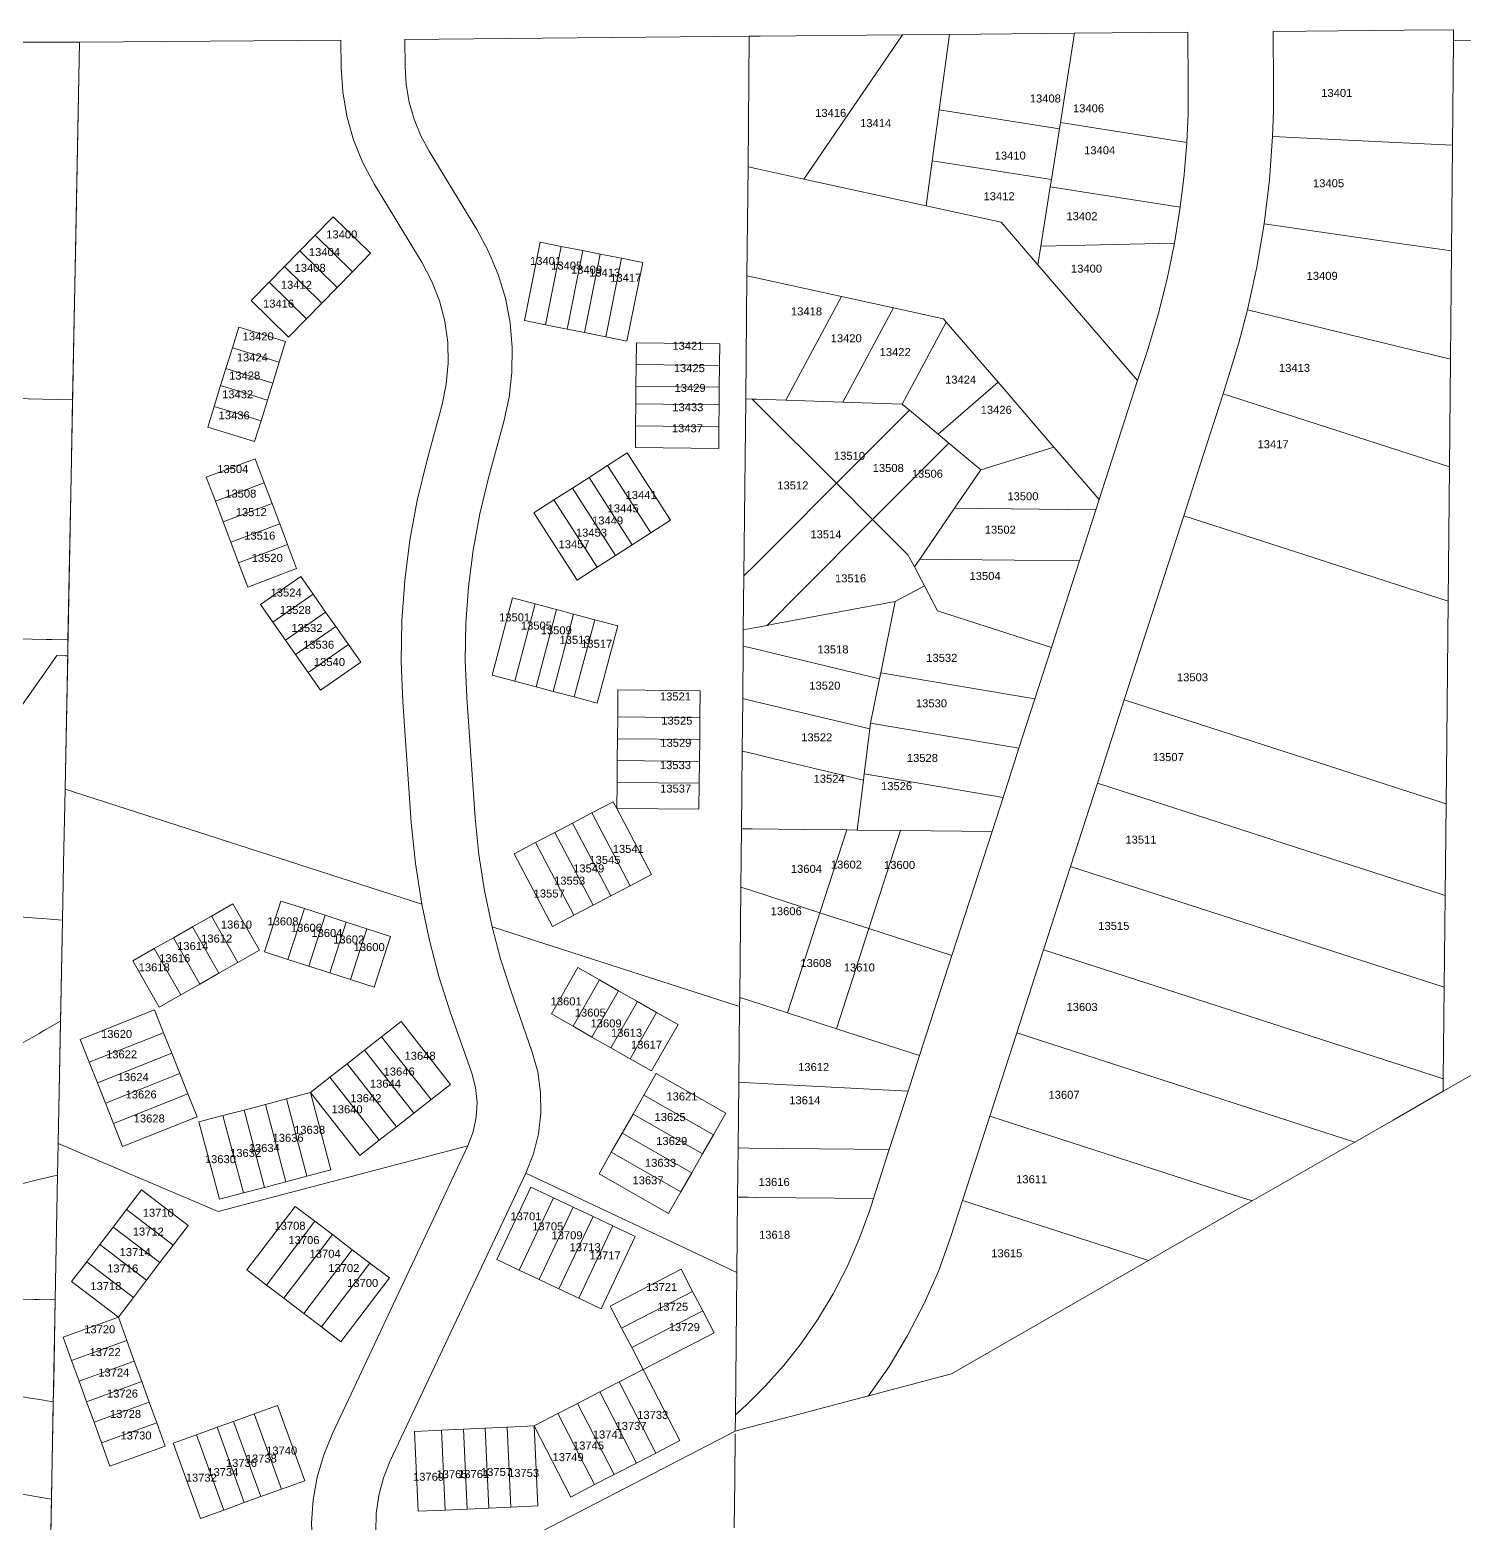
# Model space of a CAD drawing. Header units: feet. Extents: x 865220 to 2822444, y -2240498 to 975731.
# Drawn here: x 2817364 to 2818708, y 969365 to 970764 of the extents above; entities that cross this region are included whole.
import ezdxf
from ezdxf.enums import TextEntityAlignment as Align

# ---------------------------------------------------------------- set-up
doc = ezdxf.new("R2010")
doc.units = ezdxf.units.FT
doc.header["$LTSCALE"] = 0.015
doc.header["$MEASUREMENT"] = 0
doc.layers.add('Dakota County Addresses', color=7, linetype='Continuous')
doc.layers.add('Dakota County Parcels', color=7, linetype='Continuous')
doc.styles.add('Dimensions 100', font='arial.ttf')

# ---------------------------------------------------------------- blocks, each defined once
blk = doc.blocks.new('ACMAP_ANN_TEMPLATE_Dakota County Addresses')
at = {"layer": 'Dakota County Addresses', "style": 'Dimensions 100'}
blk.add_attdef('DakotaCountyAddress', text='', height=50, dxfattribs=at).set_placement((0, 0), align=Align.CENTER)

msp = doc.modelspace()

# ---------------------------------------------------------------- linework, layer by layer
at = {"layer": 'Dakota County Parcels', "lineweight": 5}
for p, q in [((2818342.6, 970761.2), (2818449, 970762.2)), ((2818449.3, 970712.2), (2818449, 970762.2)), ((2818529.3, 970712.8), (2818528.9, 970762.8)), ((2818698, 970764.4), (2818697.9, 970754.4)), ((2817410.3, 970752.8), (2816408.1, 970756.2)), ((2817406.8, 970570.1), (2817410.3, 970752.8)), ((2817410.3, 970752.8), (2817655.4, 970754.8)), ((2817655.6, 970729.3), (2817655.4, 970754.8)), ((2817715.3, 970755.3), (2818038, 970758.4)), ((2817715.6, 970729.8), (2817715.3, 970755.3)), ((2818036.8, 970636), (2818038, 970758.4)), ((2818089, 970624.6), (2818181.7, 970759.7)), ((2818181.7, 970759.7), (2818225.7, 970760.1)), ((2818216, 970689.4), (2818225.7, 970760.1)), ((2818225.7, 970760.1), (2818342.6, 970761.2)), ((2818329.5, 970677.6), (2818342.6, 970761.2)), ((2818697.9, 970754.4), (2818697.9, 970754.4)), ((2818209.5, 970641.8), (2818216, 970689.4)), ((2818216, 970689.4), (2818328.6, 970671.7)), ((2818328.6, 970671.7), (2818329.5, 970677.6)), ((2818329.5, 970677.6), (2818447.9, 970659)), ((2818321.1, 970624.3), (2818328.6, 970671.7)), ((2817738.1, 970650.7), (2817782.6, 970577.3)), ((2818696, 970557.4), (2818697, 970656.4)), ((2818035.8, 970533.9), (2818036.8, 970636)), ((2818203.7, 970599.6), (2818209.5, 970641.8)), ((2818209.5, 970641.8), (2818321.1, 970624.3)), ((2818089, 970624.6), (2818203.7, 970599.6)), ((2818320, 970617.4), (2818321.1, 970624.3)), ((2817686.8, 970619.5), (2817731.4, 970546.1)), ((2818311.3, 970561.9), (2818320, 970617.4)), ((2818320, 970617.4), (2818441.9, 970598.2)), ((2818203.7, 970599.6), (2818274, 970584.2)), ((2818436.5, 970564.7), (2818441.9, 970598.2)), ((2817631.2, 970572.1), (2817648.1, 970589.4)), ((2817648.1, 970589.4), (2817683.1, 970555.1)), ((2818274, 970584.2), (2818308.5, 970544.2)), ((2817403.9, 970417.9), (2817406.8, 970570.1)), ((2817616.8, 970557.4), (2817631.2, 970572.1)), ((2817631.2, 970572.1), (2817666.1, 970537.8)), ((2817827.4, 970492), (2817842, 970565.6)), ((2817842, 970565.6), (2817861.8, 970561.6)), ((2817602.4, 970542.8), (2817616.8, 970557.4)), ((2817616.8, 970557.4), (2817651.8, 970523.1)), ((2817683.1, 970555.1), (2817666.1, 970537.8)), ((2817847.1, 970488.1), (2817861.8, 970561.6)), ((2817861.8, 970561.6), (2817882, 970557.6)), ((2817867.3, 970484.1), (2817882, 970557.6)), ((2817882, 970557.6), (2817898.2, 970554.4)), ((2817883.5, 970480.8), (2817898.2, 970554.4)), ((2817898.2, 970554.4), (2817918.3, 970550.4)), ((2818308.5, 970544.2), (2818311.3, 970561.9)), ((2818311.3, 970561.9), (2818436.5, 970564.7)), ((2818695, 970455.8), (2818696, 970557.4)), ((2817588, 970528.1), (2817602.4, 970542.8)), ((2817602.4, 970542.8), (2817637.4, 970508.5)), ((2817666.1, 970537.8), (2817651.8, 970523.1)), ((2817903.6, 970476.8), (2817918.3, 970550.4)), ((2817918.3, 970550.4), (2817938.1, 970546.4)), ((2817923.4, 970472.9), (2817938.1, 970546.4)), ((2818308.5, 970544.2), (2818401.9, 970435.8)), ((2817571.1, 970510.9), (2817588, 970528.1)), ((2817588, 970528.1), (2817623, 970493.8)), ((2818034.6, 970418.6), (2818035.8, 970533.9)), ((2817606.1, 970476.5), (2817571.1, 970510.9)), ((2817651.8, 970523.1), (2817637.4, 970508.5)), ((2818072.2, 970417.4), (2818124.5, 970514.6)), ((2818124.5, 970514.6), (2818173.2, 970503.9)), ((2817637.4, 970508.5), (2817623, 970493.8)), ((2818125.8, 970415.6), (2818173.2, 970503.9)), ((2818173.2, 970503.9), (2818220.1, 970493.7)), ((2817553.6, 970466.6), (2817559.6, 970485.9)), ((2817559.6, 970485.9), (2817603.5, 970472.3)), ((2817623, 970493.8), (2817606.1, 970476.5)), ((2817827.4, 970492), (2817847.1, 970488.1)), ((2817847.1, 970488.1), (2817867.3, 970484.1)), ((2817867.3, 970484.1), (2817883.5, 970480.8)), ((2818181.3, 970413.8), (2818222.6, 970490.7)), ((2818220.1, 970493.7), (2818222.6, 970490.7)), ((2818222.6, 970490.7), (2818271.3, 970434.2)), ((2817597.6, 970453), (2817603.5, 970472.3)), ((2817883.5, 970480.8), (2817903.6, 970476.8)), ((2817903.6, 970476.8), (2817923.4, 970472.9)), ((2817932.1, 970450.9), (2817932.3, 970471.1)), ((2817932.3, 970471.1), (2818010.3, 970470.3)), ((2818010, 970450.1), (2818010.3, 970470.3)), ((2817547.5, 970447), (2817553.6, 970466.6)), ((2817553.6, 970466.6), (2817597.6, 970453)), ((2818401.9, 970435.8), (2818411.3, 970465.1)), ((2818694, 970355.1), (2818695, 970455.8)), ((2817542.6, 970431.2), (2817547.5, 970447)), ((2817547.5, 970447), (2817591.5, 970433.4)), ((2817591.5, 970433.4), (2817597.6, 970453)), ((2817931.8, 970430.4), (2817932.1, 970450.9)), ((2817932.1, 970450.9), (2818010, 970450.1)), ((2818009.8, 970429.6), (2818010, 970450.1)), ((2818482.1, 970423.5), (2818487.5, 970440.5)), ((2817536.6, 970411.6), (2817542.6, 970431.2)), ((2817542.6, 970431.2), (2817586.6, 970417.6)), ((2817586.6, 970417.6), (2817591.5, 970433.4)), ((2817931.7, 970413.9), (2817931.8, 970430.4)), ((2817931.8, 970430.4), (2818009.8, 970429.6)), ((2818009.7, 970413.1), (2818009.8, 970429.6)), ((2818214.9, 970385.6), (2818271.3, 970434.2)), ((2818271.3, 970434.2), (2818323.5, 970373.6)), ((2818365.9, 970324.4), (2818401.9, 970435.8)), ((2817203.9, 970421.7), (2817403.9, 970417.9)), ((2817402.5, 970346.1), (2817403.9, 970417.9)), ((2817580.5, 970398), (2817586.6, 970417.6)), ((2817735.7, 970360.3), (2817750.1, 970413.3)), ((2817931.5, 970393.3), (2817931.7, 970413.9)), ((2817931.7, 970413.9), (2818009.7, 970413.1)), ((2818009.5, 970392.5), (2818009.7, 970413.1)), ((2818032.9, 970252.8), (2818034.6, 970418.6)), ((2818034.6, 970418.6), (2818040.8, 970418.4)), ((2818072.2, 970417.4), (2818125.8, 970415.6)), ((2818125.8, 970415.6), (2818181.3, 970413.8)), ((2818181.3, 970413.8), (2818188.1, 970408)), ((2817530.6, 970392.3), (2817536.6, 970411.6)), ((2817536.6, 970411.6), (2817580.5, 970398)), ((2817574.5, 970378.7), (2817580.5, 970398)), ((2818119.7, 970339.6), (2818188.1, 970408)), ((2818188.1, 970408), (2818214.9, 970385.6)), ((2817530.6, 970392.3), (2817574.5, 970378.7)), ((2817793.6, 970344.6), (2817808, 970397.6)), ((2817931.3, 970373.1), (2817931.5, 970393.3)), ((2817931.5, 970393.3), (2818009.5, 970392.5)), ((2818009.3, 970372.3), (2818009.5, 970392.5)), ((2818214.9, 970385.6), (2818225.1, 970377.1)), ((2817931.3, 970373.1), (2818009.3, 970372.3)), ((2818153.6, 970305.6), (2818225.1, 970377.1)), ((2818225.1, 970377.1), (2818255.1, 970352.1)), ((2818255.1, 970352.1), (2818323.5, 970373.6)), ((2818323.5, 970373.6), (2818365.9, 970324.4)), ((2817529.1, 970345.3), (2817575, 970362.6)), ((2817583.5, 970340), (2817575, 970362.6)), ((2817887.8, 970345.1), (2817905, 970356.2)), ((2817905, 970356.2), (2817923.7, 970368.2)), ((2817905, 970356.2), (2817945.6, 970293.2)), ((2817923.7, 970368.2), (2817964.3, 970305.2)), ((2817399.5, 970192.9), (2817402.5, 970346.1)), ((2817529.1, 970345.3), (2817537.7, 970322.7)), ((2817872.2, 970335.1), (2817887.8, 970345.1)), ((2817887.8, 970345.1), (2817928.3, 970282)), ((2818230.4, 970316.2), (2818255.1, 970352.1)), ((2818692.8, 970229.1), (2818694, 970355.1)), ((2817537.7, 970322.7), (2817583.5, 970340)), ((2817590.8, 970320.8), (2817583.5, 970340)), ((2817854.9, 970324), (2817872.2, 970335.1)), ((2817872.2, 970335.1), (2817912.7, 970272)), ((2818119.7, 970339.6), (2818153.6, 970305.6)), ((2817537.7, 970322.7), (2817544.9, 970303.5)), ((2817544.9, 970303.5), (2817590.8, 970320.8)), ((2817598, 970301.6), (2817590.8, 970320.8)), ((2817836.2, 970312), (2817854.9, 970324)), ((2817854.9, 970324), (2817895.5, 970260.9)), ((2818197.7, 970268.6), (2818230.4, 970316.2)), ((2818230.4, 970316.2), (2818362.8, 970314.7)), ((2818347.3, 970266.9), (2818362.8, 970314.7)), ((2818362.8, 970314.7), (2818365.9, 970324.4)), ((2817544.9, 970303.5), (2817552.2, 970284.3)), ((2817552.2, 970284.3), (2817598, 970301.6)), ((2817605.3, 970282.4), (2817598, 970301.6)), ((2817836.2, 970312), (2817876.8, 970248.9)), ((2817945.6, 970293.2), (2817964.3, 970305.2)), ((2818153.6, 970305.6), (2818186.7, 970272.6)), ((2817928.3, 970282), (2817945.6, 970293.2)), ((2817552.2, 970284.3), (2817559.4, 970265.1)), ((2817559.4, 970265.1), (2817605.3, 970282.4)), ((2817613.8, 970259.7), (2817605.3, 970282.4)), ((2817895.5, 970260.9), (2817912.7, 970272)), ((2817912.7, 970272), (2817928.3, 970282)), ((2818186.7, 970272.6), (2818192.7, 970261.3)), ((2817559.4, 970265.1), (2817568, 970242.4)), ((2817568, 970242.4), (2817613.8, 970259.7)), ((2817876.8, 970248.9), (2817895.5, 970260.9)), ((2818192.7, 970261.3), (2818197.7, 970268.6)), ((2818192.7, 970261.3), (2818202.1, 970243.4)), ((2818321.1, 970185.6), (2818347.3, 970266.9)), ((2817617.7, 970252.4), (2817580, 970226)), ((2817629.3, 970235.8), (2817617.7, 970252.4)), ((2818032.4, 970202.4), (2818032.9, 970252.8)), ((2817591.6, 970209.5), (2817629.3, 970235.8)), ((2817641, 970219), (2817629.3, 970235.8)), ((2817796.9, 970159.8), (2817816.1, 970232.3)), ((2817816.1, 970232.3), (2817837.5, 970226.6)), ((2818174.8, 970228.9), (2818202.1, 970243.4)), ((2818202.1, 970243.4), (2818214.5, 970220)), ((2817580, 970226), (2817591.6, 970209.5)), ((2817603.4, 970192.6), (2817641, 970219)), ((2817650.5, 970205.4), (2817641, 970219)), ((2817818.3, 970154.1), (2817837.5, 970226.6)), ((2817837.5, 970226.6), (2817857.4, 970221.3)), ((2817838.2, 970148.9), (2817857.4, 970221.3)), ((2817854.1, 970144.6), (2817873.4, 970217.1)), ((2817857.4, 970221.3), (2817873.4, 970217.1)), ((2817873.4, 970217.1), (2817893.2, 970211.8)), ((2818161.1, 970162.1), (2818174.8, 970228.9)), ((2817591.6, 970209.5), (2817603.4, 970192.6)), ((2817612.8, 970179.1), (2817650.5, 970205.4)), ((2817662.3, 970188.6), (2817650.5, 970205.4)), ((2817874, 970139.4), (2817893.2, 970211.8)), ((2817893.2, 970211.8), (2817914.7, 970206.1)), ((2817895.4, 970133.7), (2817914.7, 970206.1)), ((2818032.3, 970187.1), (2818032.4, 970202.4)), ((2817399.4, 970183.7), (2817399.5, 970192.9)), ((2817603.4, 970192.6), (2817612.8, 970179.1)), ((2817624.6, 970162.3), (2817662.3, 970188.6)), ((2817673.9, 970172.1), (2817662.3, 970188.6)), ((2817389.1, 970178.1), (2817397.1, 970178)), ((2817396.9, 970053), (2817399.3, 970177.9)), ((2817397.1, 970178), (2817399.3, 970177.9)), ((2817399.3, 970177.9), (2817397.1, 970178)), ((2817399.3, 970177.9), (2817399.4, 970183.7)), ((2817612.8, 970179.1), (2817624.6, 970162.3)), ((2818031.8, 970137.9), (2818032.3, 970187.1)), ((2818305.6, 970137.7), (2818321.1, 970185.6)), ((2817624.6, 970162.3), (2817636.2, 970145.7)), ((2817636.2, 970145.7), (2817673.9, 970172.1)), ((2817796.9, 970159.8), (2817818.3, 970154.1)), ((2818160, 970156.5), (2818161.1, 970162.1)), ((2818161.1, 970162.1), (2818305.6, 970137.7)), ((2817818.3, 970154.1), (2817838.2, 970148.9)), ((2817838.2, 970148.9), (2817854.1, 970144.6)), ((2817914.7, 970120.8), (2817914.9, 970146)), ((2817914.9, 970146), (2817991.9, 970145.2)), ((2818151.5, 970115), (2818160, 970156.5)), ((2817713.5, 970134.8), (2817721.3, 970021.8)), ((2817773.3, 970139), (2817781.2, 970026)), ((2817854.1, 970144.6), (2817874, 970139.4)), ((2817874, 970139.4), (2817895.4, 970133.7)), ((2817991.9, 970145.2), (2817991.7, 970120)), ((2818031.3, 970088.7), (2818031.8, 970137.9)), ((2818290.7, 970091.5), (2818305.6, 970137.7)), ((2818364.2, 970058.7), (2818389.4, 970136.7)), ((2817914.5, 970100.3), (2817914.7, 970120.8)), ((2817914.7, 970120.8), (2817991.7, 970120)), ((2817991.7, 970120), (2817991.5, 970099.5)), ((2818145.6, 970067.4), (2818150.8, 970109.4)), ((2818150.8, 970109.4), (2818151.5, 970115)), ((2818151.5, 970115), (2818290.7, 970091.5)), ((2817914.3, 970079.8), (2817914.5, 970100.3)), ((2817914.5, 970100.3), (2817991.5, 970099.5)), ((2817991.5, 970099.5), (2817991.2, 970079)), ((2818275.8, 970045.3), (2818290.7, 970091.5)), ((2817914.1, 970059.2), (2817914.3, 970079.8)), ((2817914.3, 970079.8), (2817991.2, 970079)), ((2817991.2, 970079), (2817991, 970058.5)), ((2818030.6, 970015.8), (2818031.3, 970088.7)), ((2818144.9, 970061.4), (2818145.6, 970067.4)), ((2818145.6, 970067.4), (2818275.8, 970045.3)), ((2817395.5, 969982.9), (2817396.9, 970053)), ((2817396.9, 970053), (2817731, 969945.3)), ((2817913.8, 970035), (2817914.1, 970059.2)), ((2817914.1, 970059.2), (2817991, 970058.5)), ((2817991, 970058.5), (2817990.8, 970034.3)), ((2818139.1, 970014.7), (2818144.9, 970061.4)), ((2818339, 969980.6), (2818364.2, 970058.7)), ((2817890.5, 970030.7), (2817910.5, 970041.2)), ((2817910.5, 970041.2), (2817913.8, 970035)), ((2817913.8, 970035), (2817946.4, 969973.1)), ((2817913.8, 970035), (2817990.8, 970034.3)), ((2818265.5, 970013.4), (2818275.8, 970045.3)), ((2818690, 969953.4), (2818690.9, 970039.3)), ((2817855.9, 970012.5), (2817872.3, 970021.1)), ((2817872.3, 970021.1), (2817890.5, 970030.7)), ((2817872.3, 970021.1), (2817908.2, 969953)), ((2817890.5, 970030.7), (2817926.3, 969962.5)), ((2817837.7, 970002.9), (2817855.9, 970012.5)), ((2817855.9, 970012.5), (2817891.8, 969944.3)), ((2818030, 969961.2), (2818030.6, 970015.8)), ((2818104.2, 969937.2), (2818129.3, 970014.8)), ((2818129.3, 970014.8), (2818139.1, 970014.7)), ((2818139.1, 970014.7), (2818179.6, 970014.3)), ((2818149.9, 969922.5), (2818179.6, 970014.3)), ((2818179.6, 970014.3), (2818265.5, 970013.4)), ((2818227.9, 969897.3), (2818265.5, 970013.4)), ((2817817.6, 969992.3), (2817837.7, 970002.9)), ((2817817.6, 969992.3), (2817853.5, 969924.2)), ((2817837.7, 970002.9), (2817873.6, 969934.8)), ((2817394.5, 969930.4), (2817395.5, 969982.9)), ((2818313.8, 969902.6), (2818339, 969980.6)), ((2817926.3, 969962.5), (2817946.4, 969973.1)), ((2817891.8, 969944.3), (2817908.2, 969953)), ((2817908.2, 969953), (2817926.3, 969962.5)), ((2818029, 969857.9), (2818030, 969961.2)), ((2818689.1, 969867.5), (2818690, 969953.4)), ((2817534, 969934.1), (2817554.1, 969945.6)), ((2817554.1, 969945.6), (2817578.9, 969902.2)), ((2817583.6, 969900.7), (2817599, 969948.2)), ((2817599, 969948.2), (2817621.1, 969941.1)), ((2817605.7, 969893.5), (2817621.1, 969941.1)), ((2817621.1, 969941.1), (2817640.6, 969934.8)), ((2817873.6, 969934.8), (2817891.8, 969944.3)), ((2818073.9, 969843.4), (2818104.2, 969937.2)), ((2818104.2, 969937.2), (2818149.9, 969922.5)), ((2817392.7, 969835.6), (2817394.5, 969930.4)), ((2817498.3, 969913.8), (2817516.1, 969924)), ((2817516.1, 969924), (2817534, 969934.1)), ((2817516.1, 969924), (2817540.9, 969880.5)), ((2817534, 969934.1), (2817558.7, 969890.7)), ((2817625.3, 969887.2), (2817640.6, 969934.8)), ((2817640.6, 969934.8), (2817660.1, 969928.5)), ((2817644.8, 969880.9), (2817660.1, 969928.5)), ((2817660.1, 969928.5), (2817679.7, 969922.2)), ((2817664.3, 969874.6), (2817679.7, 969922.2)), ((2817679.7, 969922.2), (2817701.8, 969915.1)), ((2817796.9, 969924.1), (2818028.9, 969849.3)), ((2817853.5, 969924.2), (2817873.6, 969934.8)), ((2818119.6, 969828.6), (2818149.9, 969922.5)), ((2818149.9, 969922.5), (2818227.9, 969897.3)), ((2817480.4, 969903.7), (2817498.3, 969913.8)), ((2817498.3, 969913.8), (2817523, 969870.4)), ((2817686.4, 969867.5), (2817701.8, 969915.1)), ((2817460.3, 969892.2), (2817480.4, 969903.7)), ((2817480.4, 969903.7), (2817505.2, 969860.2)), ((2817558.7, 969890.7), (2817578.9, 969902.2)), ((2817583.6, 969900.7), (2817605.7, 969893.5)), ((2818197.6, 969803.4), (2818227.9, 969897.3)), ((2818288.6, 969824.6), (2818313.8, 969902.6)), ((2817460.3, 969892.2), (2817485, 969848.8)), ((2817523, 969870.4), (2817540.9, 969880.5)), ((2817540.9, 969880.5), (2817558.7, 969890.7)), ((2817605.7, 969893.5), (2817625.3, 969887.2)), ((2817625.3, 969887.2), (2817644.8, 969880.9)), ((2817644.8, 969880.9), (2817664.3, 969874.6)), ((2817852.6, 969842.5), (2817877.4, 969885.9)), ((2817877.4, 969885.9), (2817897.6, 969874.4)), ((2817505.2, 969860.2), (2817523, 969870.4)), ((2817664.3, 969874.6), (2817686.4, 969867.5)), ((2817872.8, 969831), (2817897.6, 969874.4)), ((2817897.6, 969874.4), (2817915.4, 969864.2)), ((2818688.3, 969781.6), (2818689.1, 969867.5)), ((2817485, 969848.8), (2817505.2, 969860.2)), ((2817814.4, 969864.3), (2817834.6, 969806.7)), ((2817890.6, 969820.8), (2817915.4, 969864.2)), ((2817908.4, 969810.6), (2817933.2, 969854)), ((2817915.4, 969864.2), (2817933.2, 969854)), ((2817933.2, 969854), (2817951.1, 969843.9)), ((2818028.9, 969849.3), (2818029, 969857.9)), ((2817411, 969818.6), (2817480.7, 969846.3)), ((2817480.7, 969846.3), (2817489.2, 969824.7)), ((2817757.8, 969844.5), (2817777.9, 969786.9)), ((2817852.6, 969842.5), (2817872.8, 969831)), ((2817926.3, 969800.5), (2817951.1, 969843.9)), ((2817951.1, 969843.9), (2817971.2, 969832.4)), ((2818028.2, 969778.4), (2818028.9, 969849.3)), ((2818073.9, 969843.4), (2818119.6, 969828.6)), ((2817390.5, 969721.1), (2817392.7, 969835.6)), ((2817419.5, 969797.1), (2817489.2, 969824.7)), ((2817489.2, 969824.7), (2817496.8, 969805.6)), ((2817693.5, 969821.1), (2817711.8, 969835.4)), ((2817711.8, 969835.4), (2817758, 969776.4)), ((2817872.8, 969831), (2817890.6, 969820.8)), ((2817946.4, 969789), (2817971.2, 969832.4)), ((2818119.6, 969828.6), (2818197.6, 969803.4)), ((2818263.4, 969746.6), (2818288.6, 969824.6)), ((2817411, 969818.6), (2817419.5, 969797.1)), ((2817677.3, 969808.4), (2817693.5, 969821.1)), ((2817693.5, 969821.1), (2817739.8, 969762.1)), ((2817890.6, 969820.8), (2817908.4, 969810.6)), ((2817908.4, 969810.6), (2817926.3, 969800.5)), ((2817419.5, 969797.1), (2817427.1, 969778)), ((2817427.1, 969778), (2817496.8, 969805.6)), ((2817496.8, 969805.6), (2817504.4, 969786.6)), ((2817661.2, 969795.8), (2817677.3, 969808.4)), ((2817677.3, 969808.4), (2817723.6, 969749.4)), ((2817926.3, 969800.5), (2817946.4, 969789)), ((2818186.8, 969769.9), (2818197.6, 969803.4)), ((2817434.7, 969758.9), (2817504.4, 969786.6)), ((2817504.4, 969786.6), (2817511.9, 969767.5)), ((2817626.8, 969768.8), (2817645, 969783.1)), ((2817645, 969783.1), (2817661.2, 969795.8)), ((2817645, 969783.1), (2817691.3, 969724.1)), ((2817661.2, 969795.8), (2817707.4, 969736.7)), ((2817939.3, 969766.3), (2817950.8, 969786.5)), ((2817950.8, 969786.5), (2818015.9, 969749.3)), ((2817427.1, 969778), (2817434.7, 969758.9)), ((2817604.3, 969762.9), (2817626.8, 969768.8)), ((2817626.8, 969768.8), (2817673, 969709.8)), ((2817645.9, 969696.3), (2817626.8, 969768.8)), ((2817758, 969776.4), (2817739.8, 969762.1)), ((2818027.5, 969716.9), (2818028.2, 969778.4)), ((2818169.2, 969715.5), (2818186.8, 969769.9)), ((2818688.2, 969770), (2818688.3, 969781.6)), ((2817434.7, 969758.9), (2817442.2, 969739.8)), ((2817442.2, 969739.8), (2817511.9, 969767.5)), ((2817511.9, 969767.5), (2817520.5, 969745.9)), ((2817564.6, 969752.4), (2817584.5, 969757.7)), ((2817584.5, 969757.7), (2817604.3, 969762.9)), ((2817584.5, 969757.7), (2817603.6, 969685.1)), ((2817604.3, 969762.9), (2817623.5, 969690.4)), ((2817739.8, 969762.1), (2817723.6, 969749.4)), ((2817929.1, 969748.5), (2817939.3, 969766.3)), ((2817939.3, 969766.3), (2818004.4, 969729.1)), ((2817450.8, 969718.3), (2817520.5, 969745.9)), ((2817522.3, 969741.3), (2817544.8, 969747.2)), ((2817541.5, 969668.8), (2817522.3, 969741.3)), ((2817544.8, 969747.2), (2817564.6, 969752.4)), ((2817544.8, 969747.2), (2817563.9, 969674.7)), ((2817564.6, 969752.4), (2817583.7, 969679.9)), ((2817723.6, 969749.4), (2817707.4, 969736.7)), ((2817918.9, 969730.7), (2817929.1, 969748.5)), ((2817929.1, 969748.5), (2817994.2, 969711.3)), ((2818004.4, 969729.1), (2818015.9, 969749.3)), ((2818237.9, 969667.7), (2818263.4, 969746.6)), ((2817442.2, 969739.8), (2817450.8, 969718.3)), ((2817707.4, 969736.7), (2817691.3, 969724.1)), ((2817908.7, 969712.8), (2817918.9, 969730.7)), ((2817918.9, 969730.7), (2817984, 969693.5)), ((2817994.2, 969711.3), (2818004.4, 969729.1)), ((2817389.9, 969691.5), (2817390.5, 969721.1)), ((2817390.5, 969721.1), (2817540.3, 969657.2)), ((2817540.3, 969657.2), (2817774.4, 969718.9)), ((2817647.4, 969449.3), (2817774.4, 969718.9)), ((2817691.3, 969724.1), (2817673, 969709.8)), ((2817897.2, 969692.7), (2817908.7, 969712.8)), ((2817908.7, 969712.8), (2817973.9, 969675.7)), ((2818027.1, 969670.7), (2818027.5, 969716.9)), ((2818154.4, 969669.4), (2818169.2, 969715.5)), ((2818509.2, 969667.2), (2818605.3, 969722.3)), ((2817984, 969693.5), (2817994.2, 969711.3)), ((2817387.7, 969574.5), (2817389.9, 969691.5)), ((2817583.7, 969679.9), (2817603.6, 969685.1)), ((2817603.6, 969685.1), (2817623.5, 969690.4)), ((2817623.5, 969690.4), (2817645.9, 969696.3)), ((2817701.6, 969423.7), (2817828.7, 969693.3)), ((2817828.7, 969693.3), (2818026.3, 969600.2)), ((2817897.2, 969692.7), (2817962.4, 969655.5)), ((2817973.9, 969675.7), (2817984, 969693.5)), ((2817454.4, 969659.1), (2817468.4, 969677.5)), ((2817512.2, 969644.2), (2817468.4, 969677.5)), ((2817541.5, 969668.8), (2817563.9, 969674.7)), ((2817563.9, 969674.7), (2817583.7, 969679.9)), ((2817801.5, 969612.2), (2817833.4, 969680)), ((2817822.5, 969602.3), (2817854.4, 969670.1)), ((2817833.4, 969680), (2817854.4, 969670.1)), ((2817854.4, 969670.1), (2817873, 969661.4)), ((2817962.4, 969655.5), (2817973.9, 969675.7)), ((2818026.3, 969600.2), (2818027.1, 969670.7)), ((2817441.9, 969642.7), (2817454.4, 969659.1)), ((2817454.4, 969659.1), (2817498.1, 969625.8)), ((2817567.1, 969602.5), (2817612.5, 969662.1)), ((2817612.5, 969662.1), (2817631, 969648.1)), ((2817841, 969593.5), (2817873, 969661.4)), ((2817873, 969661.4), (2817891.6, 969652.6)), ((2818150.8, 969658.5), (2818154.4, 969669.4)), ((2818226.9, 969633.9), (2818237.9, 969667.7)), ((2818412.1, 969611.4), (2818509.2, 969667.2)), ((2817429.5, 969626.4), (2817441.9, 969642.7)), ((2817441.9, 969642.7), (2817485.7, 969609.4)), ((2817498.1, 969625.8), (2817512.2, 969644.2)), ((2817585.6, 969588.4), (2817631, 969648.1)), ((2817631, 969648.1), (2817647.3, 969635.7)), ((2817859.6, 969584.8), (2817891.6, 969652.6)), ((2817878.2, 969576), (2817910.1, 969643.9)), ((2817891.6, 969652.6), (2817910.1, 969643.9)), ((2817910.1, 969643.9), (2817931.1, 969634)), ((2817601.9, 969576), (2817647.3, 969635.7)), ((2817647.3, 969635.7), (2817666, 969621.4)), ((2817899.2, 969566.1), (2817931.1, 969634)), ((2817417.1, 969610), (2817429.5, 969626.4)), ((2817429.5, 969626.4), (2817473.3, 969593.1)), ((2817485.7, 969609.4), (2817498.1, 969625.8)), ((2817620.6, 969561.7), (2817666, 969621.4)), ((2817666, 969621.4), (2817682.4, 969609)), ((2817403, 969591.6), (2817417.1, 969610)), ((2817417.1, 969610), (2817460.9, 969576.7)), ((2817473.3, 969593.1), (2817485.7, 969609.4)), ((2817567.1, 969602.5), (2817585.6, 969588.4)), ((2817637, 969549.3), (2817682.4, 969609)), ((2817682.4, 969609), (2817700.8, 969595)), ((2817801.5, 969612.2), (2817822.5, 969602.3)), ((2817822.5, 969602.3), (2817841, 969593.5)), ((2817907.7, 969568.7), (2817974.3, 969603.2)), ((2817974.3, 969603.2), (2817984.9, 969582.5)), ((2818025, 969466.7), (2818026.3, 969600.2)), ((2818227.4, 969505.3), (2818412.1, 969611.4)), ((2817403, 969591.6), (2817446.8, 969558.3)), ((2817460.9, 969576.7), (2817473.3, 969593.1)), ((2817585.6, 969588.4), (2817601.9, 969576)), ((2817655.4, 969535.3), (2817700.8, 969595)), ((2817841, 969593.5), (2817859.6, 969584.8)), ((2817386.2, 969497.4), (2817387.7, 969574.5)), ((2817446.8, 969558.3), (2817460.9, 969576.7)), ((2817601.9, 969576), (2817620.6, 969561.7)), ((2817859.6, 969584.8), (2817878.2, 969576)), ((2817878.2, 969576), (2817899.2, 969566.1)), ((2817918.3, 969548.1), (2817984.9, 969582.5)), ((2817984.9, 969582.5), (2817994.4, 969564.3)), ((2817395.1, 969539.5), (2817446.8, 969558.3)), ((2817454.7, 969536.5), (2817446.8, 969558.3)), ((2817620.6, 969561.7), (2817637, 969549.3)), ((2817918.3, 969548.1), (2817907.7, 969568.7)), ((2817927.8, 969529.9), (2817994.4, 969564.3)), ((2817994.4, 969564.3), (2818005, 969543.7)), ((2817637, 969549.3), (2817655.4, 969535.3)), ((2817927.8, 969529.9), (2817918.3, 969548.1)), ((2817395.1, 969539.5), (2817403, 969517.7)), ((2817403, 969517.7), (2817454.7, 969536.5)), ((2817461.7, 969517.2), (2817454.7, 969536.5)), ((2818005, 969543.7), (2817938.4, 969509.2)), ((2817403, 969517.7), (2817410, 969498.4)), ((2817410, 969498.4), (2817461.7, 969517.2)), ((2817468.7, 969497.9), (2817461.7, 969517.2)), ((2817938.4, 969509.2), (2817927.8, 969529.9)), ((2817916, 969497.7), (2817938.4, 969509.2)), ((2817938.4, 969509.2), (2817972.9, 969442.6)), ((2818149.6, 969484.5), (2818227.4, 969505.3)), ((2817385.8, 969478.9), (2817386.2, 969497.4)), ((2817410, 969498.4), (2817417, 969479.1)), ((2817417, 969479.1), (2817468.7, 969497.9)), ((2817475.7, 969478.6), (2817468.7, 969497.9)), ((2817876.9, 969477.4), (2817897.8, 969488.2)), ((2817897.8, 969488.2), (2817916, 969497.7)), ((2817897.8, 969488.2), (2817932.2, 969421.6)), ((2817916, 969497.7), (2817950.5, 969431)), ((2817384.1, 969387.9), (2817385.8, 969478.9)), ((2817417, 969479.1), (2817424, 969459.8)), ((2817424, 969459.8), (2817475.7, 969478.6)), ((2817482.7, 969459.3), (2817475.7, 969478.6)), ((2817574.1, 969467.7), (2817595.9, 969475.6)), ((2817595.9, 969475.6), (2817621.5, 969405.1)), ((2817858.7, 969468), (2817876.9, 969477.4)), ((2817876.9, 969477.4), (2817911.3, 969410.8)), ((2817539.3, 969455.1), (2817554.8, 969460.7)), ((2817554.8, 969460.7), (2817574.1, 969467.7)), ((2817554.8, 969460.7), (2817580.4, 969390.2)), ((2817574.1, 969467.7), (2817599.7, 969397.2)), ((2817836.3, 969456.4), (2817858.7, 969468)), ((2817858.7, 969468), (2817893.1, 969401.4)), ((2818024.8, 969451.5), (2818025, 969466.7)), ((2817424, 969459.8), (2817431, 969440.5)), ((2817431, 969440.5), (2817482.7, 969459.3)), ((2817490.6, 969437.4), (2817482.7, 969459.3)), ((2817498.1, 969440.2), (2817520, 969448.1)), ((2817520, 969448.1), (2817539.3, 969455.1)), ((2817520, 969448.1), (2817545.5, 969377.6)), ((2817539.3, 969455.1), (2817564.8, 969384.6)), ((2817708.6, 969288), (2818024.8, 969451.5)), ((2817724.4, 969451.3), (2817749.6, 969452.5)), ((2817727.8, 969376.4), (2817724.4, 969451.3)), ((2817749.6, 969452.5), (2817770.1, 969453.4)), ((2817753, 969377.5), (2817749.6, 969452.5)), ((2817770.1, 969453.4), (2817790.6, 969454.3)), ((2817773.5, 969378.5), (2817770.1, 969453.4)), ((2817790.6, 969454.3), (2817811.1, 969455.3)), ((2817794, 969379.4), (2817790.6, 969454.3)), ((2817811.1, 969455.3), (2817836.3, 969456.4)), ((2817814.5, 969380.4), (2817811.1, 969455.3)), ((2817839.7, 969381.5), (2817836.3, 969456.4)), ((2817836.3, 969456.4), (2817870.7, 969389.8)), ((2817431, 969440.5), (2817438.9, 969418.7)), ((2817438.9, 969418.7), (2817490.6, 969437.4)), ((2817498.1, 969440.2), (2817523.7, 969369.7)), ((2817950.5, 969431), (2817972.9, 969442.6)), ((2817911.3, 969410.8), (2817932.2, 969421.6)), ((2817932.2, 969421.6), (2817950.5, 969431)), ((2817599.7, 969397.2), (2817621.5, 969405.1)), ((2817893.1, 969401.4), (2817911.3, 969410.8)), ((2817580.4, 969390.2), (2817599.7, 969397.2)), ((2817870.7, 969389.8), (2817893.1, 969401.4)), ((2817382.8, 969320.5), (2817384.1, 969387.9)), ((2817523.7, 969369.7), (2817545.5, 969377.6)), ((2817545.5, 969377.6), (2817564.8, 969384.6)), ((2817564.8, 969384.6), (2817580.4, 969390.2)), ((2817727.8, 969376.4), (2817753, 969377.5)), ((2817753, 969377.5), (2817773.5, 969378.5)), ((2817773.5, 969378.5), (2817794, 969379.4)), ((2817794, 969379.4), (2817814.5, 969380.4)), ((2817814.5, 969380.4), (2817839.7, 969381.5))]:
    msp.add_line(p, q, dxfattribs=at)
for points in [[(2818528.9, 970762.8), (2818651.6, 970764), (2818698, 970764.4)], [(2817396.9, 970053), (2817410.3, 970752.8), (2817410.3, 970752.8)], [(2818038, 970758.4), (2818048.2, 970758.5), (2818181.7, 970759.7)], [(2818697, 970656.4), (2818697.9, 970754.4), (2818697.9, 970754.4)], [(2818728, 970754.7), (2818728, 970754.7), (2818697.9, 970754.4)], [(2817655.6, 970729.3), (2817657, 970706.3), (2817660.9, 970683.5), (2817667.2, 970661.3), (2817675.9, 970639.9), (2817686.8, 970619.5)], [(2817715.6, 970729.8), (2817716.6, 970713.2), (2817719.4, 970696.8), (2817724, 970680.8), (2817730.2, 970665.3), (2817738.1, 970650.7)], [(2818447.9, 970659), (2818449.1, 970685.6), (2818449.3, 970712.2)], [(2818528.4, 970664.6), (2818529.2, 970688.7), (2818529.3, 970712.8)], [(2818520.5, 970582.7), (2818525.4, 970623.6), (2818528.4, 970664.6)], [(2818528.4, 970664.6), (2818650.5, 970658.7), (2818697, 970656.4)], [(2818441.9, 970598.2), (2818445.5, 970628.6), (2818447.9, 970659)], [(2818036.8, 970636), (2818046.9, 970633.8), (2818089, 970624.6)], [(2818504.9, 970502), (2818513.6, 970542.2), (2818520.5, 970582.7)], [(2818520.5, 970582.7), (2818649.6, 970564.1), (2818696, 970557.4)], [(2817808, 970397.6), (2817812.9, 970420.3), (2817815.6, 970443.5), (2817815.9, 970466.8), (2817813.8, 970490), (2817809.4, 970512.9), (2817802.6, 970535.2), (2817793.7, 970556.8), (2817782.6, 970577.3)], [(2818411.3, 970465.1), (2818421.2, 970497.9), (2818429.5, 970531.1), (2818436.5, 970564.7)], [(2817750.1, 970413.3), (2817754.1, 970432.6), (2817755.9, 970452.2), (2817755.5, 970471.9), (2817752.7, 970491.4), (2817747.7, 970510.4), (2817740.6, 970528.7), (2817731.4, 970546.1)], [(2818035.8, 970533.9), (2818045.9, 970531.7), (2818124.5, 970514.6)], [(2818487.5, 970440.5), (2818496.8, 970471.1), (2818504.9, 970502)], [(2818504.9, 970502), (2818648.6, 970467), (2818695, 970455.8)], [(2818040.8, 970418.4), (2818044.7, 970418.3), (2818072.2, 970417.4)], [(2818040.8, 970418.4), (2818044.7, 970414.5), (2818119.7, 970339.6)], [(2818445.1, 970309.1), (2818463.1, 970364.8), (2818482.1, 970423.5)], [(2818482.1, 970423.5), (2818647.7, 970370), (2818694, 970355.1)], [(2817735.7, 970360.3), (2817726.8, 970323.5), (2817719.9, 970286.2), (2817715.1, 970248.5), (2817712.5, 970210.7), (2817711.9, 970172.8), (2817713.5, 970134.8)], [(2817793.6, 970344.6), (2817785.4, 970311), (2817779.2, 970277), (2817774.9, 970242.7), (2817772.4, 970208.1), (2817771.9, 970173.6), (2817773.3, 970139)], [(2818032.9, 970252.8), (2818043.1, 970263), (2818065.1, 970284.9), (2818119.7, 970339.6)], [(2818054.6, 970206.5), (2818085.7, 970237.6), (2818153.6, 970305.6)], [(2818389.4, 970136.7), (2818427.1, 970253.3), (2818445.1, 970309.1)], [(2818445.1, 970309.1), (2818536.4, 970279.6), (2818646.4, 970244.1), (2818692.8, 970229.1)], [(2818197.7, 970268.6), (2818225.7, 970268.2), (2818347.3, 970266.9)], [(2818054.6, 970206.5), (2818060.5, 970207.6), (2818115.7, 970217.9), (2818174.8, 970228.9)], [(2818214.5, 970220), (2818279.2, 970199.1), (2818321.1, 970185.6)], [(2818690.9, 970039.3), (2818691.5, 970099.6), (2818692.8, 970229.1)], [(2818032.4, 970202.4), (2818042.5, 970204.3), (2818054.6, 970206.5)], [(2817339.6, 970194.1), (2817379.5, 970193.3), (2817384.5, 970193.2), (2817399.5, 970192.9)], [(2817254.1, 969986.8), (2817379, 970163.8), (2817384.1, 970171.1), (2817389.1, 970178.1)], [(2818032.3, 970187.1), (2818042.3, 970184.7), (2818060.2, 970180.4), (2818160, 970156.5)], [(2818031.8, 970137.9), (2818041.8, 970135.5), (2818150.8, 970109.4)], [(2818389.4, 970136.7), (2818580.8, 970074.9), (2818644.5, 970054.3), (2818690.9, 970039.3)], [(2818031.3, 970088.7), (2818041.3, 970086.3), (2818061.3, 970081.5), (2818144.9, 970061.4)], [(2817390.5, 969721.1), (2817394.5, 969930.4), (2817395.5, 969982.9), (2817396.9, 970053)], [(2818364.2, 970058.7), (2818643.6, 969968.4), (2818683.6, 969955.5), (2818690, 969953.4)], [(2817721.3, 970021.8), (2817725.1, 969983.4), (2817731, 969945.3)], [(2817781.2, 970026), (2817784.5, 969991.7), (2817789.8, 969957.7), (2817796.9, 969924.1)], [(2818030.6, 970015.8), (2818040.6, 970015.7), (2818089.2, 970015.2), (2818129.3, 970014.8)], [(2818339, 969980.6), (2818642.7, 969882.5), (2818689.1, 969867.5)], [(2818030, 969961.2), (2818040, 969958), (2818104.2, 969937.2)], [(2817271.7, 969939.7), (2817374.5, 969931.9), (2817379.5, 969931.5), (2817394.5, 969930.4)], [(2817731, 969945.3), (2817738.3, 969911.3), (2817747.2, 969877.6), (2817757.8, 969844.5)], [(2817796.9, 969924.1), (2817804.9, 969894), (2817814.4, 969864.3)], [(2818313.8, 969902.6), (2818641.9, 969796.6), (2818662.7, 969789.9), (2818688.3, 969781.6)], [(2818029, 969857.9), (2818039, 969854.7), (2818073.9, 969843.4)], [(2817322.5, 969796), (2817372.5, 969824.2), (2817377.5, 969827.1), (2817392.7, 969835.6)], [(2818288.6, 969824.6), (2818566.7, 969734.8), (2818605.3, 969722.3)], [(2818688.2, 969770), (2818718.4, 969787.1), (2818794.8, 969830.5)], [(2817828.7, 969693.3), (2817835.8, 969711.4), (2817840.5, 969730.2), (2817842.8, 969749.5), (2817842.5, 969768.9), (2817839.8, 969788.1), (2817834.6, 969806.7)], [(2817774.4, 969718.9), (2817779.3, 969731.9), (2817782.2, 969745.6), (2817782.9, 969759.6), (2817781.5, 969773.4), (2817777.9, 969786.9)], [(2818028.2, 969778.4), (2818038.2, 969777.9), (2818061.2, 969776.6), (2818186.8, 969769.9)], [(2818605.3, 969722.3), (2818641.4, 969743), (2818688.2, 969770)], [(2818263.4, 969746.6), (2818470.7, 969679.6), (2818509.2, 969667.2)], [(2817378.3, 969086.6), (2817379.5, 969150.6), (2817380.2, 969186.4), (2817380.3, 969189), (2817380.3, 969189.6), (2817387.7, 969574.5), (2817389.9, 969691.5), (2817390.5, 969721.1)], [(2818027.5, 969716.9), (2818037.5, 969716.8), (2818169.2, 969715.5)], [(2817245.8, 969656.2), (2817369.8, 969686.6), (2817374.8, 969687.8), (2817389.9, 969691.5)], [(2818027.1, 969670.7), (2818037.1, 969670.6), (2818045.2, 969670.5), (2818154.4, 969669.4)], [(2818025, 969466.7), (2818035.1, 969475.9), (2818053, 969493.8), (2818069.9, 969512.6), (2818085.6, 969532.4), (2818101.9, 969555.8), (2818116.6, 969580.2), (2818129.7, 969605.5), (2818141.1, 969631.7), (2818150.8, 969658.5)], [(2818237.9, 969667.7), (2818373.5, 969623.8), (2818412.1, 969611.4)], [(2818149.6, 969484.5), (2818169, 969512.2), (2818186.4, 969541.1), (2818202, 969571.1), (2818215.5, 969602.1), (2818226.9, 969633.9)], [(2817254.7, 969576.9), (2817367.7, 969574.9), (2817372.7, 969574.8), (2817387.7, 969574.5)], [(2817245.6, 969502.6), (2817365.9, 969482.2), (2817370.9, 969481.4), (2817385.8, 969478.9)], [(2818024.8, 969451.5), (2818034.9, 969454.2), (2818082.5, 969466.7), (2818149.6, 969484.5)], [(2817647.4, 969449.3), (2817639.2, 969429.2), (2817633.2, 969408.5), (2817629.4, 969387.2), (2817627.9, 969365.6), (2817628.8, 969344), (2817631.9, 969322.6), (2817637.2, 969301.6), (2817644.7, 969281.4), (2817654.4, 969262)], [(2818023.9, 969361), (2818024.4, 969406.2), (2818024.8, 969449)], [(2817701.6, 969423.7), (2817695.3, 969407.8), (2817690.8, 969391.2), (2817688.4, 969374.2), (2817688, 969357), (2817689.7, 969339.9), (2817693.4, 969323.2), (2817699, 969307), (2817706.6, 969291.6)], [(2817230.6, 969413.8), (2817364.1, 969391.3), (2817369.1, 969390.4), (2817384.1, 969387.9)]]:
    msp.add_lwpolyline(points, dxfattribs=at)

# ---------------------------------------------------------------- block references
at = {"layer": 'Dakota County Addresses', "lineweight": 5, "xscale": 0.15, "yscale": 0.15, "zscale": 0.15}
for p, values in [((2818588.5, 970701.6), {'DakotaCountyAddress': '13401'}), ((2818315.4, 970696.4), {'DakotaCountyAddress': '13408'}), ((2818355.9, 970687.2), {'DakotaCountyAddress': '13406'}), ((2818114.3, 970682.9), {'DakotaCountyAddress': '13416'}), ((2818156.4, 970673.3), {'DakotaCountyAddress': '13414'}), ((2818282.5, 970642.9), {'DakotaCountyAddress': '13410'}), ((2818366.3, 970647.9), {'DakotaCountyAddress': '13404'}), ((2818580.8, 970617), {'DakotaCountyAddress': '13405'}), ((2818272.1, 970604.8), {'DakotaCountyAddress': '13412'}), ((2818349.7, 970586.1), {'DakotaCountyAddress': '13402'}), ((2817656.1, 970569), {'DakotaCountyAddress': '13400'}), ((2817639.9, 970552.5), {'DakotaCountyAddress': '13404'}), ((2817847.1, 970544.2), {'DakotaCountyAddress': '13401'}), ((2817626.5, 970537.7), {'DakotaCountyAddress': '13408'}), ((2817866.9, 970539.8), {'DakotaCountyAddress': '13405'}), ((2817885.5, 970536), {'DakotaCountyAddress': '13409'}), ((2817902.5, 970533.3), {'DakotaCountyAddress': '13413'}), ((2818354, 970537), {'DakotaCountyAddress': '13400'}), ((2818574.8, 970530.2), {'DakotaCountyAddress': '13409'}), ((2817613.6, 970521.8), {'DakotaCountyAddress': '13412'}), ((2817922.2, 970528.4), {'DakotaCountyAddress': '13417'}), ((2817596.9, 970504.2), {'DakotaCountyAddress': '13416'}), ((2818091.6, 970496.9), {'DakotaCountyAddress': '13418'}), ((2817577.8, 970473.5), {'DakotaCountyAddress': '13420'}), ((2817980.5, 970464.7), {'DakotaCountyAddress': '13421'}), ((2818128.8, 970471.7), {'DakotaCountyAddress': '13420'}), ((2817572.3, 970453.8), {'DakotaCountyAddress': '13424'}), ((2818174.7, 970458.8), {'DakotaCountyAddress': '13422'}), ((2817565.1, 970436.8), {'DakotaCountyAddress': '13428'}), ((2817981.8, 970443.8), {'DakotaCountyAddress': '13425'}), ((2818236, 970433), {'DakotaCountyAddress': '13424'}), ((2818548.9, 970444), {'DakotaCountyAddress': '13413'}), ((2817558.5, 970419.2), {'DakotaCountyAddress': '13432'}), ((2817982.5, 970425.2), {'DakotaCountyAddress': '13429'}), ((2817980.4, 970407.1), {'DakotaCountyAddress': '13433'}), ((2818269.4, 970404.7), {'DakotaCountyAddress': '13426'}), ((2817555.3, 970399.5), {'DakotaCountyAddress': '13436'}), ((2817980, 970387.4), {'DakotaCountyAddress': '13437'}), ((2818528.8, 970372.5), {'DakotaCountyAddress': '13417'}), ((2817554, 970349.2), {'DakotaCountyAddress': '13504'}), ((2818131.9, 970361.6), {'DakotaCountyAddress': '13510'}), ((2818168.2, 970350.2), {'DakotaCountyAddress': '13508'}), ((2818204.9, 970344.8), {'DakotaCountyAddress': '13506'}), ((2817561.5, 970326.2), {'DakotaCountyAddress': '13508'}), ((2817936.6, 970324.9), {'DakotaCountyAddress': '13441'}), ((2818078.8, 970333.9), {'DakotaCountyAddress': '13512'}), ((2818294.4, 970323.7), {'DakotaCountyAddress': '13500'}), ((2817571.3, 970308.8), {'DakotaCountyAddress': '13512'}), ((2817919.8, 970312.4), {'DakotaCountyAddress': '13445'}), ((2817905.2, 970301), {'DakotaCountyAddress': '13449'}), ((2818273.2, 970292.4), {'DakotaCountyAddress': '13502'}), ((2817579.3, 970286.8), {'DakotaCountyAddress': '13516'}), ((2817873.8, 970278.7), {'DakotaCountyAddress': '13457'}), ((2817890.1, 970289.6), {'DakotaCountyAddress': '13453'}), ((2818109.8, 970288), {'DakotaCountyAddress': '13514'}), ((2817586.3, 970266), {'DakotaCountyAddress': '13520'}), ((2818132.9, 970246.8), {'DakotaCountyAddress': '13516'}), ((2818258.9, 970249), {'DakotaCountyAddress': '13504'}), ((2817604, 970233.5), {'DakotaCountyAddress': '13524'}), ((2817612.6, 970217.2), {'DakotaCountyAddress': '13528'}), ((2817818.1, 970210.2), {'DakotaCountyAddress': '13501'}), ((2817623.5, 970200.3), {'DakotaCountyAddress': '13532'}), ((2817838.5, 970202.5), {'DakotaCountyAddress': '13505'}), ((2817857.1, 970198.1), {'DakotaCountyAddress': '13509'}), ((2817634.4, 970184.6), {'DakotaCountyAddress': '13536'}), ((2817874.7, 970189.2), {'DakotaCountyAddress': '13513'}), ((2817895, 970185.5), {'DakotaCountyAddress': '13517'}), ((2818116.4, 970180.2), {'DakotaCountyAddress': '13518'}), ((2817644.6, 970168.4), {'DakotaCountyAddress': '13540'}), ((2818218.4, 970172.3), {'DakotaCountyAddress': '13532'}), ((2818453.3, 970154.1), {'DakotaCountyAddress': '13503'}), ((2818108.8, 970146.3), {'DakotaCountyAddress': '13520'}), ((2817968.8, 970136.1), {'DakotaCountyAddress': '13521'}), ((2818208.7, 970129.7), {'DakotaCountyAddress': '13530'}), ((2817970.1, 970113.5), {'DakotaCountyAddress': '13525'}), ((2818101.2, 970097.8), {'DakotaCountyAddress': '13522'}), ((2817969.2, 970092.7), {'DakotaCountyAddress': '13529'}), ((2817968.8, 970071.8), {'DakotaCountyAddress': '13533'}), ((2818200.2, 970078.5), {'DakotaCountyAddress': '13528'}), ((2818430.6, 970079.3), {'DakotaCountyAddress': '13507'}), ((2818112.8, 970059), {'DakotaCountyAddress': '13524'}), ((2817969, 970049.8), {'DakotaCountyAddress': '13537'}), ((2818176, 970052.1), {'DakotaCountyAddress': '13526'}), ((2818405, 970002), {'DakotaCountyAddress': '13511'}), ((2817924.6, 969993.3), {'DakotaCountyAddress': '13541'}), ((2817887.5, 969975), {'DakotaCountyAddress': '13549'}), ((2817902.7, 969983), {'DakotaCountyAddress': '13545'}), ((2818091.5, 969974.6), {'DakotaCountyAddress': '13604'}), ((2818129, 969978.6), {'DakotaCountyAddress': '13602'}), ((2818178.8, 969978.3), {'DakotaCountyAddress': '13600'}), ((2817869.6, 969963.5), {'DakotaCountyAddress': '13553'}), ((2817850.5, 969951.5), {'DakotaCountyAddress': '13557'}), ((2818072.6, 969934.9), {'DakotaCountyAddress': '13606'}), ((2817557.4, 969922.4), {'DakotaCountyAddress': '13610'}), ((2817601, 969925.4), {'DakotaCountyAddress': '13608'}), ((2817623, 969919.4), {'DakotaCountyAddress': '13606'}), ((2817642.2, 969914.5), {'DakotaCountyAddress': '13604'}), ((2818379.6, 969921.2), {'DakotaCountyAddress': '13515'}), ((2817516.4, 969902.3), {'DakotaCountyAddress': '13614'}), ((2817538.9, 969909.3), {'DakotaCountyAddress': '13612'}), ((2817662.6, 969908.4), {'DakotaCountyAddress': '13602'}), ((2817681.8, 969901.3), {'DakotaCountyAddress': '13600'}), ((2817499.6, 969890.9), {'DakotaCountyAddress': '13616'}), ((2818100.4, 969886.4), {'DakotaCountyAddress': '13608'}), ((2817480.4, 969882.3), {'DakotaCountyAddress': '13618'}), ((2818141.1, 969882.2), {'DakotaCountyAddress': '13610'}), ((2817866.4, 969850.4), {'DakotaCountyAddress': '13601'}), ((2818349.8, 969845.2), {'DakotaCountyAddress': '13603'}), ((2817889, 969839.9), {'DakotaCountyAddress': '13605'}), ((2817445.1, 969819.9), {'DakotaCountyAddress': '13620'}), ((2817903.8, 969829.8), {'DakotaCountyAddress': '13609'}), ((2817923, 969821), {'DakotaCountyAddress': '13613'}), ((2817941.7, 969809.9), {'DakotaCountyAddress': '13617'}), ((2817449.8, 969800.8), {'DakotaCountyAddress': '13622'}), ((2817729.5, 969799.5), {'DakotaCountyAddress': '13648'}), ((2818098.3, 969788.9), {'DakotaCountyAddress': '13612'}), ((2817460.7, 969779.5), {'DakotaCountyAddress': '13624'}), ((2817709.9, 969784.7), {'DakotaCountyAddress': '13646'}), ((2817468.1, 969763.2), {'DakotaCountyAddress': '13626'}), ((2817697, 969773.3), {'DakotaCountyAddress': '13644'}), ((2817974.9, 969761.4), {'DakotaCountyAddress': '13621'}), ((2818332.9, 969762.9), {'DakotaCountyAddress': '13607'}), ((2817661.1, 969749.3), {'DakotaCountyAddress': '13640'}), ((2817678.7, 969759.7), {'DakotaCountyAddress': '13642'}), ((2818090, 969757.8), {'DakotaCountyAddress': '13614'}), ((2817475.7, 969740.7), {'DakotaCountyAddress': '13628'}), ((2817963.8, 969742.1), {'DakotaCountyAddress': '13625'}), ((2817605.8, 969722.6), {'DakotaCountyAddress': '13636'}), ((2817626, 969730.1), {'DakotaCountyAddress': '13638'}), ((2817965.3, 969719.6), {'DakotaCountyAddress': '13629'}), ((2817566, 969708.4), {'DakotaCountyAddress': '13632'}), ((2817583.5, 969713.1), {'DakotaCountyAddress': '13634'}), ((2817542.4, 969702.6), {'DakotaCountyAddress': '13630'}), ((2817954.8, 969699.2), {'DakotaCountyAddress': '13633'}), ((2817943.1, 969682.8), {'DakotaCountyAddress': '13637'}), ((2818061.3, 969681.2), {'DakotaCountyAddress': '13616'}), ((2818302.6, 969683.8), {'DakotaCountyAddress': '13611'}), ((2817484.2, 969652.4), {'DakotaCountyAddress': '13710'}), ((2817828.7, 969649), {'DakotaCountyAddress': '13701'}), ((2817474.8, 969634.8), {'DakotaCountyAddress': '13712'}), ((2817607.6, 969640.2), {'DakotaCountyAddress': '13708'}), ((2817849.1, 969639.6), {'DakotaCountyAddress': '13705'}), ((2817620.7, 969626.8), {'DakotaCountyAddress': '13706'}), ((2817867.2, 969631.3), {'DakotaCountyAddress': '13709'}), ((2818061.7, 969631.8), {'DakotaCountyAddress': '13618'}), ((2817462.5, 969615.5), {'DakotaCountyAddress': '13714'}), ((2817640.5, 969614), {'DakotaCountyAddress': '13704'}), ((2817884.2, 969620.1), {'DakotaCountyAddress': '13713'}), ((2817902.9, 969612.4), {'DakotaCountyAddress': '13717'}), ((2818279.3, 969614.4), {'DakotaCountyAddress': '13615'}), ((2817450.8, 969600.2), {'DakotaCountyAddress': '13716'}), ((2817658.1, 969600.6), {'DakotaCountyAddress': '13702'}), ((2817435.1, 969583.7), {'DakotaCountyAddress': '13718'}), ((2817675.7, 969586.6), {'DakotaCountyAddress': '13700'}), ((2817955.9, 969582.8), {'DakotaCountyAddress': '13721'}), ((2817966.2, 969564.3), {'DakotaCountyAddress': '13725'}), ((2817429.3, 969543.2), {'DakotaCountyAddress': '13720'}), ((2817977.1, 969545.2), {'DakotaCountyAddress': '13729'}), ((2817434.4, 969521.8), {'DakotaCountyAddress': '13722'}), ((2817442.5, 969502.7), {'DakotaCountyAddress': '13724'}), ((2817450.6, 969483), {'DakotaCountyAddress': '13726'}), ((2817453.5, 969463.9), {'DakotaCountyAddress': '13728'}), ((2817927.2, 969452.7), {'DakotaCountyAddress': '13737'}), ((2817947.5, 969463), {'DakotaCountyAddress': '13733'}), ((2817463.3, 969443.7), {'DakotaCountyAddress': '13730'}), ((2817905.9, 969444.6), {'DakotaCountyAddress': '13741'}), ((2817599.8, 969429.6), {'DakotaCountyAddress': '13740'}), ((2817887.3, 969434.3), {'DakotaCountyAddress': '13745'}), ((2817562.1, 969418), {'DakotaCountyAddress': '13736'}), ((2817580.7, 969422.1), {'DakotaCountyAddress': '13738'}), ((2817868.2, 969423.4), {'DakotaCountyAddress': '13749'}), ((2817524.5, 969404.2), {'DakotaCountyAddress': '13732'}), ((2817544.7, 969409.4), {'DakotaCountyAddress': '13734'}), ((2817737.4, 969405), {'DakotaCountyAddress': '13769'}), ((2817759.4, 969407.4), {'DakotaCountyAddress': '13765'}), ((2817779.7, 969407.6), {'DakotaCountyAddress': '13761'}), ((2817801.1, 969409.5), {'DakotaCountyAddress': '13757'}), ((2817826.5, 969408.6), {'DakotaCountyAddress': '13753'})]:
    msp.add_blockref('ACMAP_ANN_TEMPLATE_Dakota County Addresses', p, dxfattribs=at).add_auto_attribs(values)

doc.saveas('drawing.dxf')
